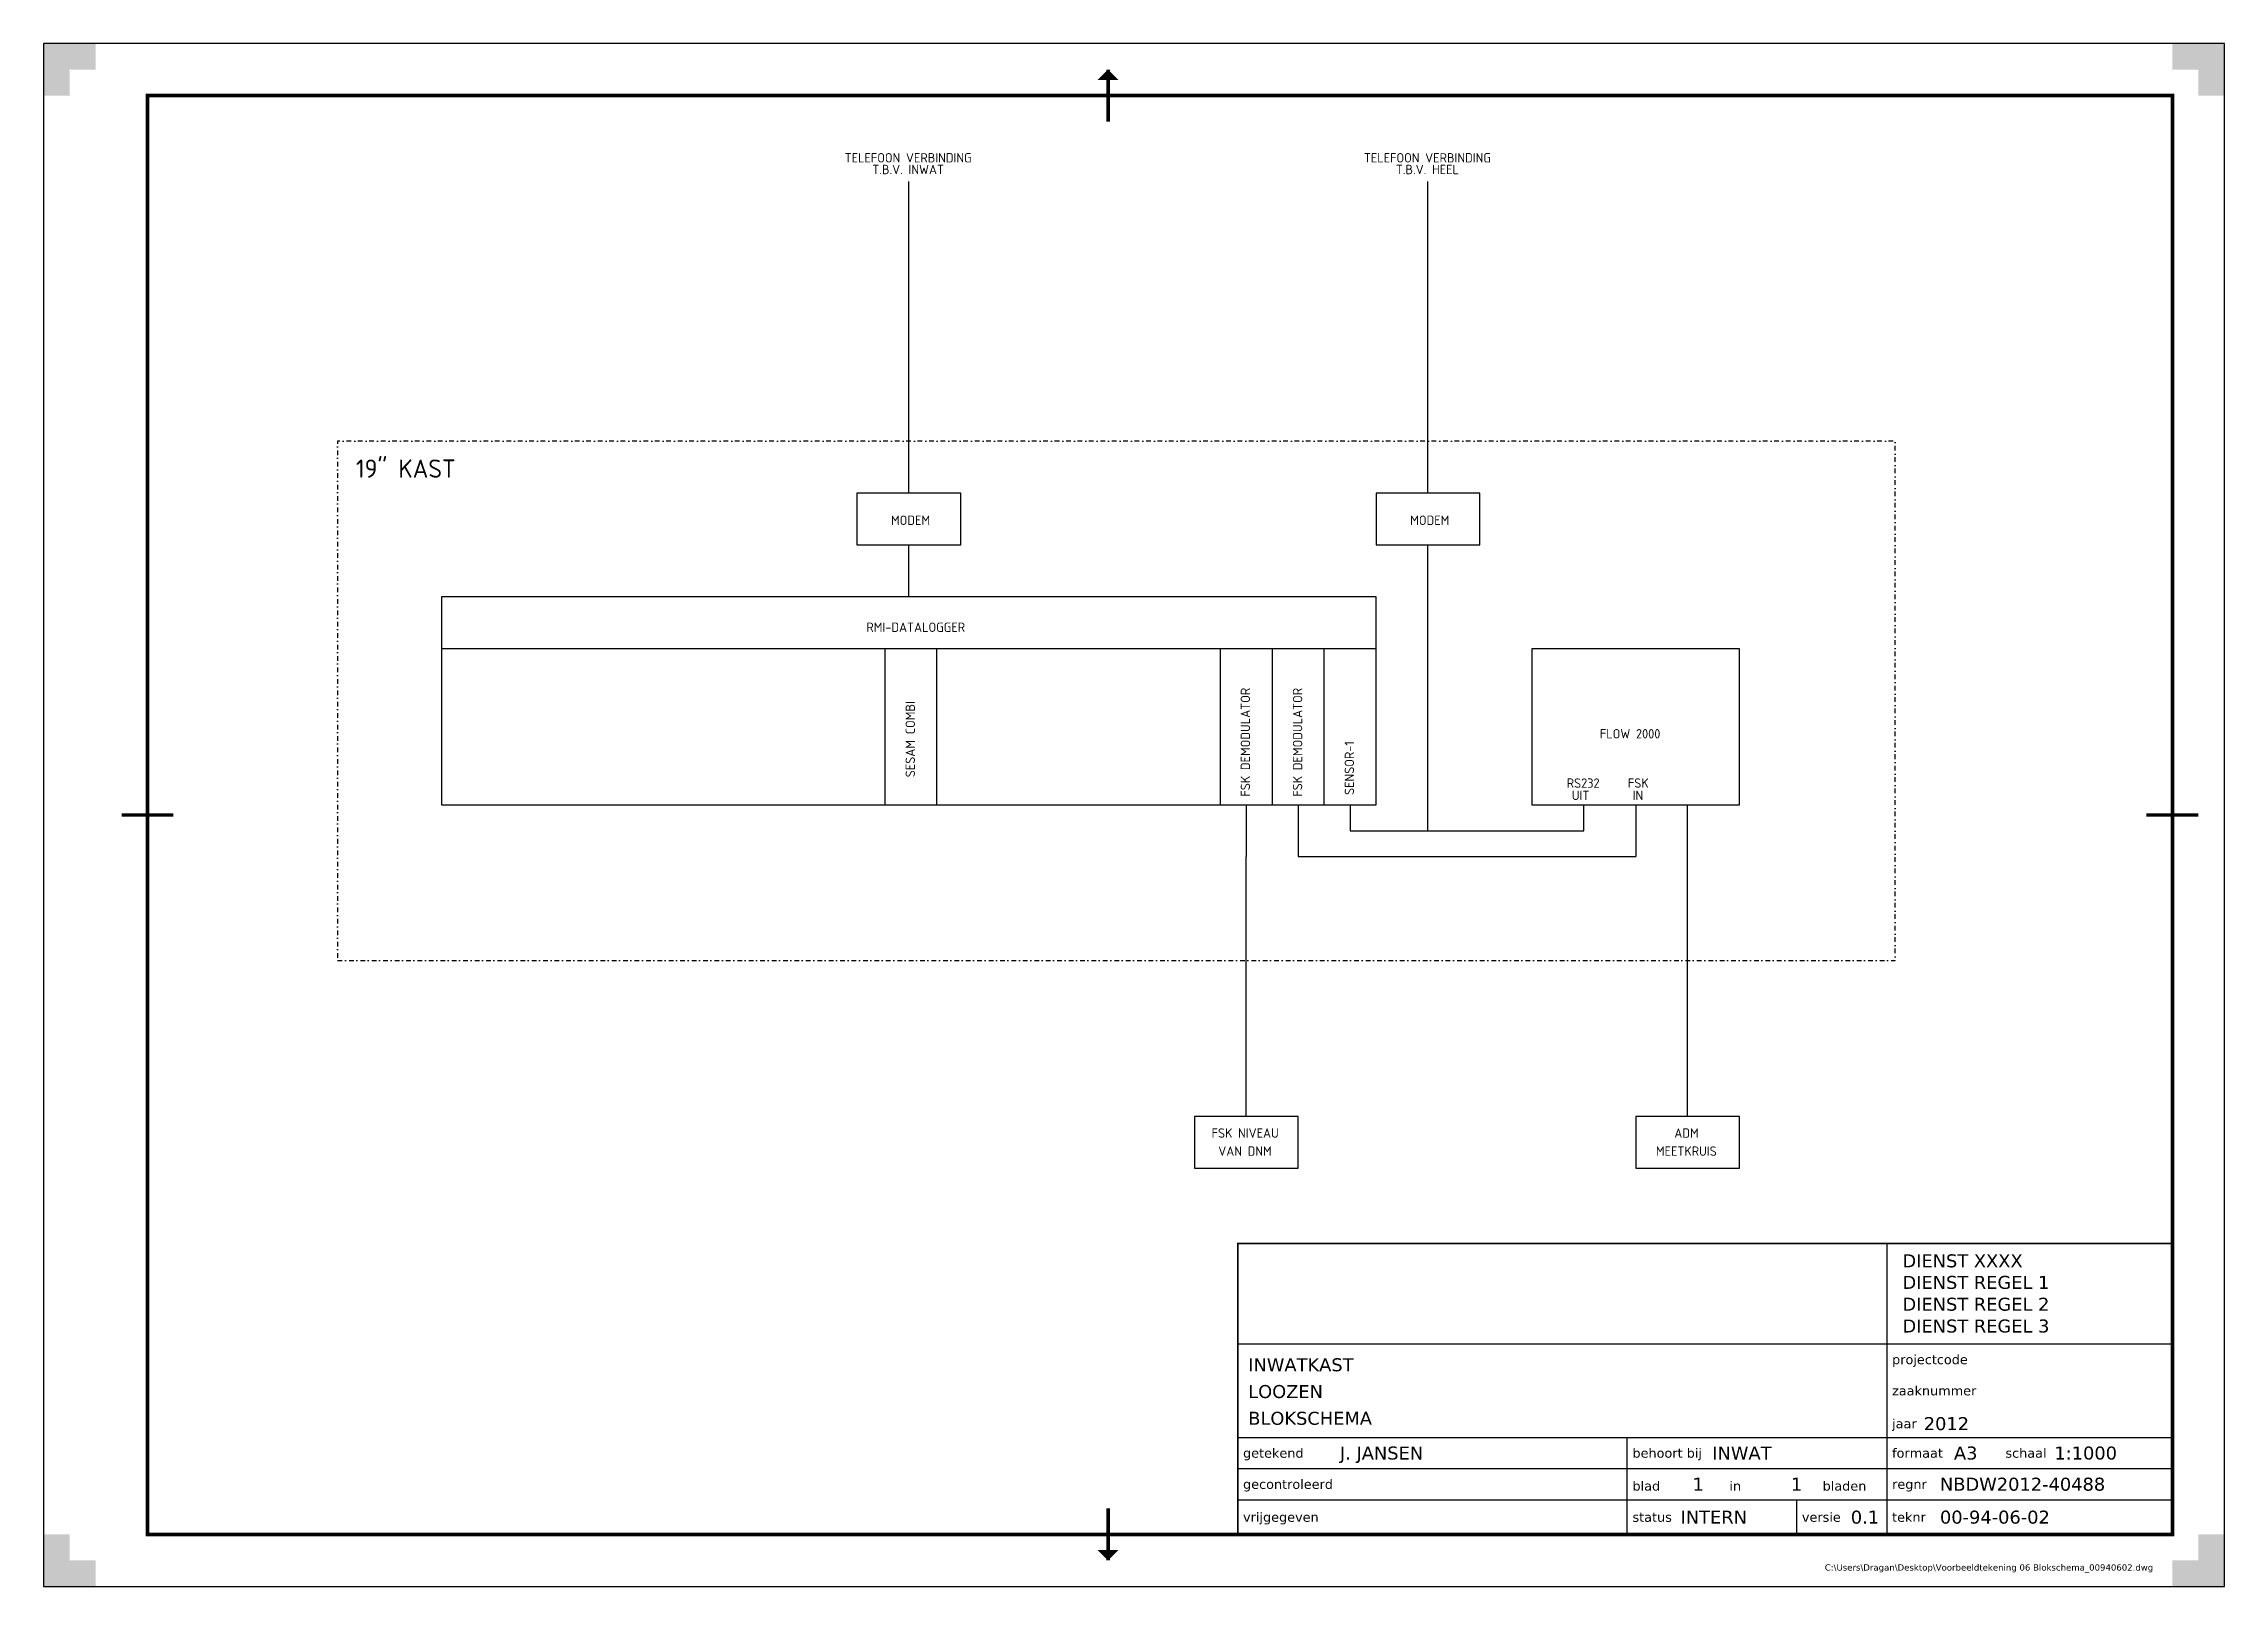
# Paper-space layout '00-94-06-02' of a CAD drawing. Header units: metres, sheet in millimetres. Extents: x 0 to 420, y 0 to 297.
# The model-space entities are those that its viewports show. They can reach past a viewport. Long polylines and large blocks are cut down to what shows.
import ezdxf
from ezdxf.enums import TextEntityAlignment as Align

# ---------------------------------------------------------------- set-up
doc = ezdxf.new("R2010")
doc.units = ezdxf.units.M
doc.header["$LTSCALE"] = 0.3
doc.header["$MEASUREMENT"] = 0
doc.linetypes.add('XX-DASHDOT', pattern=[10, 3, -2, 0, -2, 3])
doc.layers.get('DEFPOINTS').update_dxf_attribs({"linetype": 'CONTINUOUS'})
for name, color, linetype, lineweight in [('N-CO-KL-ET-T35', 50, 'CONTINUOUS', 35), ('N-CO-KL-ET_SCHEMA_BEHUIZING-G', 10, 'XX-DASHDOT', 25), ('N-CO-KL-ET_SCHEMA_COMPONENT-G', 10, 'CONTINUOUS', 25), ('N-CO-KL-ET_SCHEMA_COMPONENT-T18', 10, 'CONTINUOUS', 18), ('N-CO-KL-ET_SCHEMA_KABEL-G', 50, 'CONTINUOUS', 25), ('X-XX-AL-TEKENBLAD-S', 7, 'CONTINUOUS', 25), ('X-XX-AL-TEKENBLAD-T18', 7, 'CONTINUOUS', 18), ('X-XX-AL-TEKENBLAD-T25', 7, 'CONTINUOUS', 25), ('X-XX-AL-TEKENBLAD_KADER-G', 7, 'CONTINUOUS', 25), ('X-XX-AL-TEKENBLAD_KADER_AFSNIJMARKERING-G', 7, 'CONTINUOUS', 25), ('X-XX-AL-TEKENBLAD_KADER_CENTERMARKERING-G', 7, 'CONTINUOUS', 25), ('X-XX-AL-TEKENBLAD_KADER_VOUWMERK-G', 7, 'CONTINUOUS', 18), ('X-XX-AL-TEKENBLAD_TITELBLOK-G', 7, 'CONTINUOUS', 25)]:
    doc.layers.add(name, color=color, linetype=linetype, lineweight=lineweight)
doc.styles.add('NLCS-ISO-T18', font='NLCS-ISO.ttf', dxfattribs={"height": 1.8})
doc.styles.add('NLCS-ISO-T35', font='NLCS-ISO.ttf', dxfattribs={"height": 3.5})
doc.styles.add('VERDANA', font='verdana.ttf')

# ---------------------------------------------------------------- blocks, each defined once
blk = doc.blocks.new('SAL-TEKENBLAD-A3-SO')
at = {"layer": 'X-XX-AL-TEKENBLAD_KADER_AFSNIJMARKERING-G'}
for points in [[(10, 297), (0, 297), (0, 287), (5, 287), (5, 292), (10, 292)], [(420, 287), (420, 297), (410, 297), (410, 292), (415, 292), (415, 287)], [(0, 10), (0, 0), (10, 0), (10, 5), (5, 5), (5, 10)], [(410, 0), (420, 0), (420, 10), (415, 10), (415, 5), (410, 5)]]:
    blk.add_hatch(color=256, dxfattribs=at).paths.add_polyline_path(points)
at = {"layer": 'X-XX-AL-TEKENBLAD_KADER_VOUWMERK-G'}
for points in [[(203, 290), (205, 292), (207, 290)], [(203, 7), (205, 5), (207, 7)]]:
    blk.add_hatch(color=256, dxfattribs=at).paths.add_polyline_path(points)
at = {"layer": 'X-XX-AL-TEKENBLAD_KADER-G'}
for p, q in [((420, 297), (0, 297)), ((0, 297), (0, 0)), ((420, 0), (420, 297)), ((0, 0), (420, 0))]:
    blk.add_line(p, q, dxfattribs=at)
at = {"layer": 'X-XX-AL-TEKENBLAD_KADER-G', "const_width": 0.7}
blk.add_lwpolyline([(20, 10), (410, 10), (410, 287), (20, 287)], close=True, dxfattribs=at)
at = {"layer": 'X-XX-AL-TEKENBLAD_KADER_CENTERMARKERING-G', "const_width": 0.7, "flags": 128}
for points in [[(205, 292), (205, 282)], [(15, 148.5), (25, 148.5)], [(415, 148.5), (405, 148.5)], [(205, 5), (205, 15)]]:
    blk.add_lwpolyline(points, dxfattribs=at)
blk = doc.blocks.new('SAL-TITELBLOK_RWS_KLEIN')
at = {"layer": 'X-XX-AL-TEKENBLAD_TITELBLOK-G'}
for p, q in [((-55, 56), (-55, 0)), ((-180, 36.67), (0, 36.67)), ((-180, 18.67), (0, 18.67)), ((-105, 0), (-105, 18.67)), ((-180, 12.67), (-47, 12.67)), ((-47, 12.67), (0, 12.67)), ((-180, 6.67), (0, 6.67)), ((-72.37, 0), (-72.37, 6.67))]:
    blk.add_line(p, q, dxfattribs=at)
at = {"layer": 'X-XX-AL-TEKENBLAD_TITELBLOK-G', "const_width": 0.3}
blk.add_lwpolyline([(0, 0), (0, 56), (-180, 56), (-180, 0)], close=True, dxfattribs=at)
at = {"layer": 'X-XX-AL-TEKENBLAD-T18', "style": 'VERDANA'}
for s, p in [('projectcode', (-54, 33.67)), ('zaaknummer', (-54, 27.67)), ('jaar', (-54, 21.33)), ('getekend', (-179, 15.67)), ('behoort bij', (-104, 15.67)), ('formaat', (-54, 15.67)), ('schaal', (-32.17, 15.67)), ('gecontroleerd', (-179, 9.67)), ('blad                 in                    bladen', (-104, 9.33)), ('regnr', (-54, 9.67)), ('vrijgegeven', (-179, 3.33)), ('versie', (-71.37, 3.33)), ('teknr', (-54, 3.33)), ('status', (-104, 3.33))]:
    blk.add_text(s, height=1.8, dxfattribs=at).set_placement(p, align=Align.MIDDLE_LEFT)
at = {"layer": 'X-XX-AL-TEKENBLAD-T25', "insert": (-3.71, -5.76), "char_height": 1.2, "attachment_point": 3, "style": 'VERDANA'}
blk.add_mtext('C:\\\\Users\\\\Dragan\\\\Desktop\\\\Voorbeeldtekening 06 Blokschema_00940602.dwg', dxfattribs=at)
at = {"layer": 'X-XX-AL-TEKENBLAD-T25', "style": 'VERDANA', "flags": 3}
for tag, p in [('NL_META_DOCUMENTSOORT', (-44.41, 67.4)), ('NL_META_EIGENAAR', (-44.41, 62.55))]:
    blk.add_attdef(tag, p, '', height=2.5, dxfattribs=at)
at = {"layer": 'X-XX-AL-TEKENBLAD-T25', "style": 'VERDANA'}
for tag, p in [('NL_META_DIENST1', (-52, 51.42)), ('NL_META_DIENST2', (-52, 47.27)), ('NL_META_DIENST3', (-52, 43.07)), ('NL_META_DIENST4', (-52, 38.87)), ('NL_META_PROJECTOMSCHRIJVING', (-178, 31.41)), ('NL_META_TEKENINGOMSCHRIJVING_01', (-178, 26.26)), ('NL_META_TEKENINGOMSCHRIJVING_02', (-178, 21.11))]:
    blk.add_attdef(tag, p, '', height=2.5, dxfattribs=at)
for tag, p in [('NL_META_PROJECTCODE', (-36.34, 33.67)), ('NL_META_ZAAKNUMMER', (-36.32, 27.67)), ('NL_META_JAAR', (-47.9, 21.33)), ('NL_META_OPSTELLER', (-160.34, 15.67)), ('NL_META_RELATIE', (-88.63, 15.67)), ('NL_META_FORMAAT', (-42.08, 15.67)), ('NL_META_SCHAAL', (-22.74, 15.67)), ('NL_META_CONTROLER', (-160.34, 9.67)), ('NL_META_DOCUMENTNR', (-44.78, 9.67)), ('NL_META_AUTORISATOR', (-160.34, 3.33)), ('NL_META_DOCUMENTSTATUS', (-94.73, 3.33)), ('NL_META_REVISIE', (-61.95, 3.33)), ('NL_META_ID_NUMMER', (-44.78, 3.33))]:
    blk.add_attdef(tag, text='', height=2.5, dxfattribs=at).set_placement(p, align=Align.MIDDLE_LEFT)
for tag, p in [('NL_META_TEKEN_DATUM', (-106, 15.67)), ('NL_META_CONTROLE_DATUM', (-106, 9.67)), ('NL_META_VRIJGAVE_DATUM', (-106, 3.33))]:
    blk.add_attdef(tag, text='', height=2.5, dxfattribs=at).set_placement(p, align=Align.MIDDLE_RIGHT)
for tag, p in [('NL_META_BLADNUMMER', (-91.34, 9.67)), ('NL_META_AANTAL_BLADEN', (-72.39, 9.67))]:
    blk.add_attdef(tag, text='', height=2.5, dxfattribs=at).set_placement(p, align=Align.MIDDLE_CENTER)

msp = doc.modelspace()

# ---------------------------------------------------------------- linework, layer by layer
at = {"layer": 'N-CO-KL-ET_SCHEMA_BEHUIZING-G', "flags": 128}
msp.add_lwpolyline([(66.51, 108.26), (366.51, 108.26), (366.51, 208.26), (66.51, 208.26)], close=True, dxfattribs=at)
at = {"layer": 'N-CO-KL-ET_SCHEMA_COMPONENT-G'}
for p, q in [((186.51, 198.26), (166.51, 198.26)), ((166.51, 198.26), (166.51, 188.26)), ((186.51, 188.26), (186.51, 198.26)), ((286.51, 198.26), (266.51, 198.26)), ((266.51, 198.26), (266.51, 188.26)), ((286.51, 188.26), (286.51, 198.26)), ((166.51, 188.26), (176.51, 188.26)), ((176.51, 188.26), (186.51, 188.26)), ((266.51, 188.26), (276.51, 188.26)), ((276.51, 188.26), (286.51, 188.26)), ((266.51, 178.26), (86.51, 178.26)), ((86.51, 178.26), (86.51, 138.26)), ((266.51, 138.26), (266.51, 178.26)), ((266.51, 168.26), (86.51, 168.26)), ((171.88, 168.26), (171.88, 138.26)), ((181.88, 168.26), (181.88, 138.26)), ((236.51, 168.26), (236.51, 138.26)), ((246.51, 168.26), (246.51, 138.26)), ((256.51, 138.26), (256.51, 168.26)), ((336.51, 168.26), (296.51, 168.26)), ((296.51, 168.26), (296.51, 138.26)), ((336.51, 138.26), (336.51, 168.26)), ((86.51, 138.26), (266.51, 138.26)), ((296.51, 138.26), (336.51, 138.26)), ((251.51, 78.26), (231.51, 78.26)), ((231.51, 78.26), (231.51, 68.26)), ((251.51, 68.26), (251.51, 78.26)), ((336.51, 78.26), (316.51, 78.26)), ((316.51, 78.26), (316.51, 68.26)), ((336.51, 68.26), (336.51, 78.26)), ((231.51, 68.26), (241.51, 68.26)), ((241.51, 68.26), (251.51, 68.26)), ((316.51, 68.26), (326.51, 68.26)), ((326.51, 68.26), (336.51, 68.26))]:
    msp.add_line(p, q, dxfattribs=at)
at = {"layer": 'N-CO-KL-ET_SCHEMA_KABEL-G'}
for p, q in [((176.51, 198.26), (176.51, 258.26)), ((276.51, 198.26), (276.51, 258.26)), ((176.51, 178.26), (176.51, 188.26)), ((276.51, 133.26), (276.51, 188.26)), ((241.51, 138.26), (241.51, 128.26)), ((251.51, 138.26), (251.51, 128.26)), ((261.51, 138.26), (261.51, 133.26)), ((306.51, 133.26), (306.51, 138.26)), ((316.51, 138.26), (316.51, 128.26)), ((326.51, 78.26), (326.51, 138.26)), ((261.51, 133.26), (306.51, 133.26)), ((241.51, 78.26), (241.51, 128.26)), ((251.51, 128.26), (316.51, 128.26))]:
    msp.add_line(p, q, dxfattribs=at)

# ---------------------------------------------------------------- texts
at = {"layer": 'N-CO-KL-ET-T35', "style": 'NLCS-ISO-T35'}
msp.add_text('19" KAST', height=3.5, dxfattribs=at).set_placement((70.05, 204.72), align=Align.TOP_LEFT)
at = {"layer": 'N-CO-KL-ET_SCHEMA_COMPONENT-T18', "style": 'NLCS-ISO-T18'}
for s, p in [('TELEFOON VERBINDING', (176.39, 261.9)), ('T.B.V. INWAT', (176.39, 259.65)), ('TELEFOON VERBINDING', (276.39, 261.9)), ('T.B.V. HEEL', (276.39, 259.65)), ('MODEM', (176.85, 192.12)), ('MODEM', (276.85, 192.12)), ('RMI-DATALOGGER', (177.85, 171.53)), ('FLOW 2000', (315.44, 151.02)), ('RS232 ', (306.94, 141.52)), ('FSK', (317.01, 141.53)), ('UIT', (305.91, 139.15)), ('IN', (316.94, 139.15)), ('FSK NIVEAU', (241.3, 74.15)), ('ADM', (326.3, 74.15)), ('VAN DNM', (241.26, 70.67)), ('MEETKRUIS', (326.26, 70.67))]:
    msp.add_text(s, height=1.8, dxfattribs=at).set_placement(p, align=Align.CENTER)
for s, p in [('FSK DEMODULATOR', (242.24, 150.3)), ('FSK DEMODULATOR', (252.29, 150.28)), ('SESAM COMBI', (177.7, 150.88)), ('SENSOR-1', (262.27, 145.32))]:
    msp.add_text(s, height=1.8, rotation=90, dxfattribs=at).set_placement(p, align=Align.CENTER)

psp = doc.layouts.new('00-94-06-02')

# ---------------------------------------------------------------- linework, layer by layer
at = {"layer": 'DEFPOINTS'}
psp.add_lwpolyline([(20, 10), (20, 287), (410, 287), (410, 66), (230, 66), (230, 10), (20, 10)], close=True, dxfattribs=at)

# ---------------------------------------------------------------- block references
at = {"layer": 'N-CO-KL-ET-T35'}
ref = psp.add_blockref('SAL-TITELBLOK_RWS_KLEIN', (410, 10), dxfattribs=at)
ref.add_attrib('NL_META_DOCUMENTNR', 'NBDW2012-40488', dxfattribs={"layer": 'X-XX-AL-TEKENBLAD-T25', "height": 2.5, "style": 'VERDANA'}).set_placement((365.22, 19.67), align=Align.MIDDLE_LEFT)
ref.add_attrib('NL_META_ID_NUMMER', '00-94-06-02', dxfattribs={"layer": 'X-XX-AL-TEKENBLAD-T25', "height": 2.5, "style": 'VERDANA'}).set_placement((365.22, 13.33), align=Align.MIDDLE_LEFT)
ref.add_attrib('NL_META_PROJECTOMSCHRIJVING', 'INWATKAST', (232, 41.41), dxfattribs={"layer": 'X-XX-AL-TEKENBLAD-T25', "height": 2.5, "style": 'VERDANA'})
ref.add_attrib('NL_META_TEKENINGOMSCHRIJVING_01', 'LOOZEN', (232, 36.26), dxfattribs={"layer": 'X-XX-AL-TEKENBLAD-T25', "height": 2.5, "style": 'VERDANA'})
ref.add_attrib('NL_META_TEKENINGOMSCHRIJVING_02', 'BLOKSCHEMA', (232, 31.11), dxfattribs={"layer": 'X-XX-AL-TEKENBLAD-T25', "height": 2.5, "style": 'VERDANA'})
ref.add_attrib('NL_META_JAAR', '2012', dxfattribs={"layer": 'X-XX-AL-TEKENBLAD-T25', "height": 2.5, "style": 'VERDANA'}).set_placement((362.1, 31.33), align=Align.MIDDLE_LEFT)
ref.add_attrib('NL_META_RELATIE', 'INWAT', dxfattribs={"layer": 'X-XX-AL-TEKENBLAD-T25', "height": 2.5, "style": 'VERDANA'}).set_placement((321.37, 25.67), align=Align.MIDDLE_LEFT)
ref.add_attrib('NL_META_DIENST1', 'DIENST XXXX', (358, 61.42), dxfattribs={"layer": 'X-XX-AL-TEKENBLAD-T25', "height": 2.5, "style": 'VERDANA'})
ref.add_attrib('NL_META_DIENST2', 'DIENST REGEL 1', (358, 57.27), dxfattribs={"layer": 'X-XX-AL-TEKENBLAD-T25', "height": 2.5, "style": 'VERDANA'})
ref.add_attrib('NL_META_DIENST3', 'DIENST REGEL 2', (358, 53.07), dxfattribs={"layer": 'X-XX-AL-TEKENBLAD-T25', "height": 2.5, "style": 'VERDANA'})
ref.add_attrib('NL_META_DIENST4', 'DIENST REGEL 3', (358, 48.87), dxfattribs={"layer": 'X-XX-AL-TEKENBLAD-T25', "height": 2.5, "style": 'VERDANA'})
ref.add_attrib('NL_META_DOCUMENTSTATUS', 'INTERN', dxfattribs={"layer": 'X-XX-AL-TEKENBLAD-T25', "height": 2.5, "style": 'VERDANA'}).set_placement((315.27, 13.33), align=Align.MIDDLE_LEFT)
ref.add_attrib('NL_META_REVISIE', '0.1', dxfattribs={"layer": 'X-XX-AL-TEKENBLAD-T25', "height": 2.5, "style": 'VERDANA'}).set_placement((348.05, 13.33), align=Align.MIDDLE_LEFT)
ref.add_attrib('NL_META_BLADNUMMER', '1', dxfattribs={"layer": 'X-XX-AL-TEKENBLAD-T25', "height": 2.5, "style": 'VERDANA'}).set_placement((318.66, 19.67), align=Align.MIDDLE_CENTER)
ref.add_attrib('NL_META_AANTAL_BLADEN', '1', dxfattribs={"layer": 'X-XX-AL-TEKENBLAD-T25', "height": 2.5, "style": 'VERDANA'}).set_placement((337.61, 19.67), align=Align.MIDDLE_CENTER)
ref.add_attrib('NL_META_FORMAAT', 'A3', dxfattribs={"layer": 'X-XX-AL-TEKENBLAD-T25', "height": 2.5, "style": 'VERDANA'}).set_placement((367.92, 25.67), align=Align.MIDDLE_LEFT)
ref.add_attrib('NL_META_SCHAAL', '1:1000', dxfattribs={"layer": 'X-XX-AL-TEKENBLAD-T25', "height": 2.5, "style": 'VERDANA'}).set_placement((387.26, 25.67), align=Align.MIDDLE_LEFT)
ref.add_attrib('NL_META_OPSTELLER', 'J. JANSEN', dxfattribs={"layer": 'X-XX-AL-TEKENBLAD-T25', "height": 2.5, "style": 'VERDANA'}).set_placement((249.66, 25.67), align=Align.MIDDLE_LEFT)
at = {"layer": 'X-XX-AL-TEKENBLAD-S'}
psp.add_blockref('SAL-TEKENBLAD-A3-SO', (0, 0), dxfattribs=at)

# ---------------------------------------------------------------- viewports
at = {"layer": 'DEFPOINTS'}
vp = psp.add_viewport(center=(215, 148.5), size=(390, 277), view_center_point=(224.89, 136.28), view_height=277, dxfattribs=at)
vp.dxf.flags = 0x10000  # cut along an outline
vp.dxf.clipping_boundary_handle = psp.add_lwpolyline([(20, 10), (20, 287), (410, 287), (410, 66), (230, 66), (230, 10), (20, 10)], format="xyb", close=True, dxfattribs={"invisible": 1}).dxf.handle

doc.saveas('drawing.dxf')
